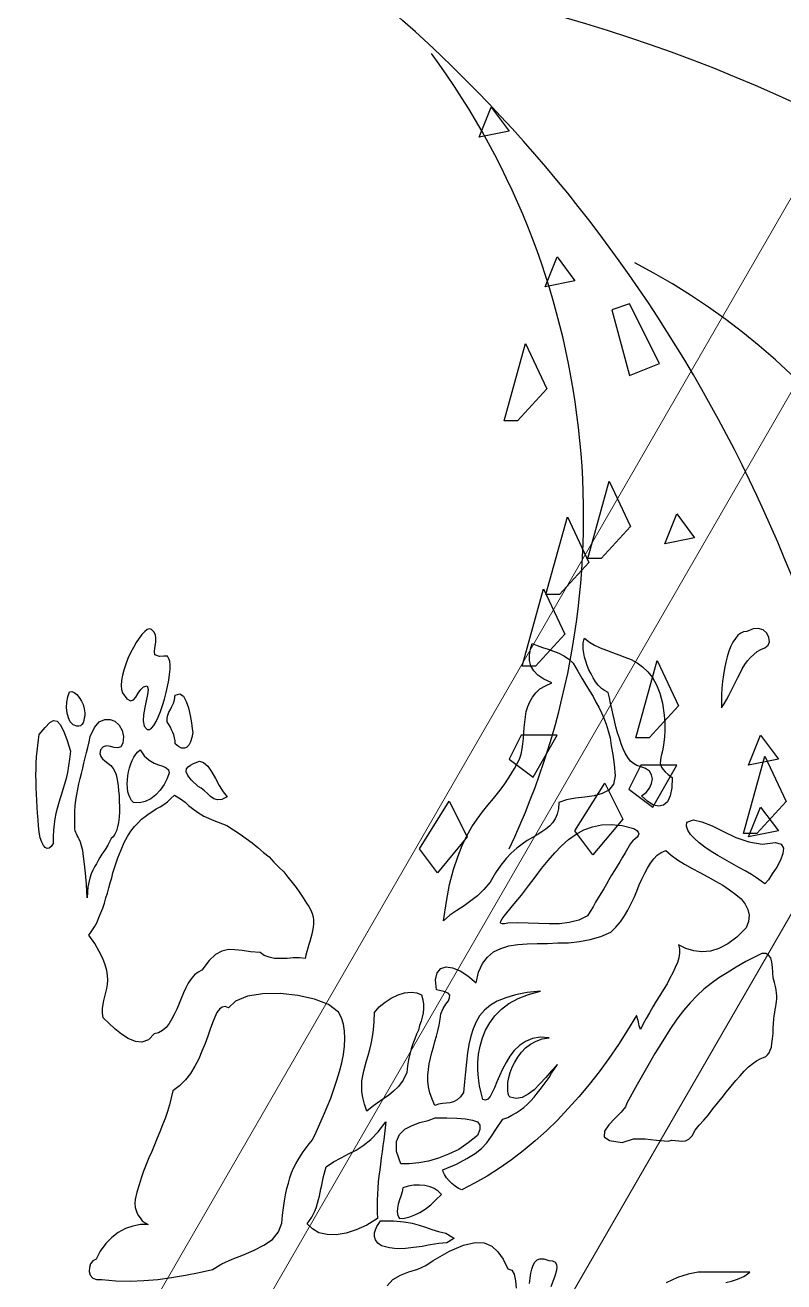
# Model space of a CAD drawing. Header units: metres. Extents: x 78 to 178, y -74 to 157.
# Drawn here: x 108.081 to 108.8, y 101.669 to 102.86 of the extents above; entities that cross this region are included whole.
import ezdxf

# ---------------------------------------------------------------- set-up
doc = ezdxf.new("R2010")
doc.units = ezdxf.units.M
doc.layers.add('ARBOLES', color=3, linetype='Continuous')
doc.layers.add('Detalles constructivos', color=7, linetype='Continuous', lineweight=9)

# ---------------------------------------------------------------- blocks, each defined once
blk = doc.blocks.new('ar-43')
at = {"layer": 'ARBOLES', "color": 35}
for points in [[(59.1662, 101.3268), (59.1632, 101.3402), (59.1587, 101.3536), (59.1521, 101.3677), (59.1424, 101.3818), (59.1424, 101.2844), (59.1424, 101.2636), (59.1469, 101.2413), (59.155, 101.2168), (59.1669, 101.1908)], [(59.1132, 99.8904), (59.1169, 99.8829), (59.1236, 99.8777), (59.1318, 99.8755), (59.1407, 99.8748), (59.1496, 99.877), (59.1563, 99.8829), (59.1593, 99.8911), (59.1593, 99.9037), (59.1623, 99.9357), (59.163, 99.9684), (59.1615, 99.9996), (59.1593, 100.0316), (59.1548, 100.0628), (59.1496, 100.0941), (59.1437, 100.1253), (59.1362, 100.1558), (59.1236, 100.1773), (59.1132, 100.2011), (59.1028, 100.2264), (59.0924, 100.2509), (59.0812, 100.2732), (59.0679, 100.2926), (59.0507, 100.3067), (59.0307, 100.3141), (59.0128, 100.3156), (58.9957, 100.3178), (58.9801, 100.3201), (58.966, 100.3223), (58.9519, 100.3253), (58.9393, 100.329), (58.9273, 100.3327), (58.9162, 100.3364), (58.9058, 100.3409), (58.8954, 100.3461), (58.8865, 100.3513), (58.8768, 100.3572), (58.8679, 100.3632), (58.8589, 100.3699), (58.85, 100.3765), (58.8411, 100.384), (58.8233, 100.3922), (58.8047, 100.4011), (58.7854, 100.4092), (58.766, 100.4174), (58.746, 100.4256), (58.7252, 100.433), (58.7051, 100.4397), (58.685, 100.4457), (58.6657, 100.4509), (58.6464, 100.4546), (58.627, 100.4568), (58.6099, 100.4576), (58.5928, 100.4568), (58.5772, 100.4546), (58.5624, 100.4501), (58.5497, 100.4434), (58.5326, 100.4204), (58.52, 100.3884), (58.5118, 100.3505), (58.5073, 100.3104), (58.5081, 100.271), (58.5133, 100.2361), (58.5244, 100.2086), (58.5401, 100.1922), (58.5371, 100.1847), (58.5386, 100.1781), (58.543, 100.1721), (58.5505, 100.1662), (58.5609, 100.161), (58.5742, 100.1558), (58.5884, 100.1506), (58.6047, 100.1454), (58.6211, 100.1394), (58.6389, 100.132), (58.656, 100.1245), (58.6731, 100.1156), (58.6895, 100.106), (58.7043, 100.0941), (58.7177, 100.0807), (58.7289, 100.0658), (58.7452, 100.0621), (58.7608, 100.0576), (58.7764, 100.0532), (58.7921, 100.048), (58.8069, 100.042), (58.8225, 100.0361), (58.8374, 100.0301), (58.8523, 100.0234), (58.8671, 100.0175), (58.882, 100.0108), (58.8969, 100.0049), (58.9125, 99.9989), (58.9281, 99.993), (58.9437, 99.9885), (58.9601, 99.9833), (58.9772, 99.9796), (58.9861, 99.9788), (58.995, 99.9796), (59.0039, 99.9826), (59.0121, 99.9855), (59.0188, 99.9907), (59.0255, 99.9959), (59.0299, 100.0026), (59.0337, 100.0093), (59.0337, 99.9915), (59.0374, 99.9744), (59.0433, 99.9573), (59.0522, 99.9409), (59.0634, 99.9261), (59.0775, 99.9127), (59.0946, 99.9), (59.1132, 99.8904)]]:
    blk.add_lwpolyline(points, dxfattribs=at)
at = {"layer": 'ARBOLES', "color": 139, "linetype": 'Continuous'}
for points in [[(58.1163, 101.2381), (58.1111, 101.253), (58.1156, 101.2723), (58.1253, 101.2954), (58.1379, 101.3214), (58.1513, 101.3496), (58.1617, 101.3794), (58.1669, 101.4098), (58.1632, 101.4403), (58.1669, 101.453), (58.1758, 101.4582), (58.1884, 101.4567), (58.2033, 101.4515), (58.2189, 101.4433), (58.2345, 101.4329), (58.2479, 101.424), (58.2576, 101.4158), (58.2509, 101.4076), (58.2434, 101.3972), (58.236, 101.3853), (58.2278, 101.3712), (58.2197, 101.3563), (58.2107, 101.3407), (58.2018, 101.3244), (58.1929, 101.3087), (58.1832, 101.2931), (58.1736, 101.279), (58.1639, 101.2664), (58.1542, 101.2552), (58.1446, 101.2463), (58.1349, 101.2404), (58.126, 101.2374), (58.1163, 101.2381)], [(58.4717, 101.4351), (58.459, 101.4344), (58.4471, 101.4336), (58.436, 101.4321), (58.4263, 101.4292), (58.4196, 101.424), (58.4159, 101.418), (58.4159, 101.4091), (58.4211, 101.398), (58.4345, 101.3727), (58.4471, 101.3504), (58.4598, 101.3296), (58.4717, 101.311), (58.4843, 101.2931), (58.4977, 101.2768), (58.5118, 101.2612), (58.5282, 101.2456), (58.546, 101.2307), (58.5661, 101.2151), (58.5891, 101.1995), (58.6151, 101.1831), (58.6441, 101.1653), (58.6776, 101.146), (58.7147, 101.1244), (58.7571, 101.1013), (58.766, 101.0984), (58.7779, 101.088), (58.7921, 101.0738), (58.8069, 101.0597), (58.8211, 101.0501), (58.8337, 101.0493), (58.8426, 101.0612), (58.8471, 101.0902), (58.8389, 101.1162), (58.8389, 101.143), (58.8419, 101.169), (58.8441, 101.1957), (58.8419, 101.2032), (58.8426, 101.2114), (58.8434, 101.2195), (58.8441, 101.2277), (58.8434, 101.2352), (58.8396, 101.2426), (58.8314, 101.25), (58.8188, 101.2567), (58.8077, 101.2664), (58.7958, 101.2768), (58.7839, 101.2872), (58.7705, 101.2976), (58.7571, 101.308), (58.7445, 101.3184), (58.7311, 101.3288), (58.7185, 101.3392), (58.7058, 101.3496), (58.6947, 101.3593), (58.6843, 101.369), (58.6746, 101.3786), (58.6672, 101.3883), (58.6605, 101.3965), (58.656, 101.4054), (58.6531, 101.4128), (58.6508, 101.418), (58.6471, 101.4217), (58.6426, 101.4255), (58.6367, 101.4284), (58.6293, 101.4307), (58.6211, 101.4321), (58.6107, 101.4336), (58.5988, 101.4351), (58.5869, 101.4351), (58.5757, 101.4358), (58.5661, 101.4366), (58.5579, 101.4373), (58.5505, 101.4388), (58.5438, 101.4396), (58.5371, 101.4411), (58.5311, 101.4418), (58.5252, 101.4425), (58.5192, 101.4433), (58.5125, 101.4433), (58.5066, 101.4425), (58.4992, 101.4418), (58.491, 101.4403), (58.4821, 101.4381), (58.4717, 101.4351)], [(57.8561, 101.3169), (57.8472, 101.3229), (57.8376, 101.3288), (57.8279, 101.334), (57.8175, 101.3392), (57.8078, 101.3437), (57.7974, 101.3489), (57.787, 101.3541), (57.7766, 101.3593), (57.7669, 101.3645), (57.7573, 101.3704), (57.7491, 101.3764), (57.7409, 101.3831), (57.7342, 101.3905), (57.7275, 101.398), (57.7231, 101.4069), (57.7194, 101.4158), (57.7134, 101.4232), (57.7052, 101.4262), (57.6956, 101.4247), (57.6859, 101.4203), (57.6785, 101.4121), (57.6748, 101.4009), (57.6755, 101.389), (57.6822, 101.3749), (57.6829, 101.3675), (57.6859, 101.3608), (57.6904, 101.3541), (57.6978, 101.3489), (57.706, 101.3429), (57.7157, 101.3385), (57.7268, 101.334), (57.7394, 101.3303), (57.7521, 101.3266), (57.7662, 101.3236), (57.7811, 101.3214), (57.7959, 101.3191), (57.8108, 101.3177), (57.8264, 101.3169), (57.8413, 101.3169), (57.8561, 101.3169)], [(58.4992, 100.6672), (58.4761, 100.665), (58.4598, 100.6687), (58.4501, 100.6769), (58.4464, 100.6888), (58.4486, 100.7036), (58.4553, 100.7207), (58.4672, 100.7386), (58.4828, 100.7572), (58.4583, 100.7631), (58.439, 100.772), (58.4241, 100.7832), (58.4122, 100.7973), (58.4048, 100.8136), (58.3988, 100.8323), (58.3958, 100.8523), (58.3943, 100.8739), (58.3929, 100.8962), (58.3929, 100.92), (58.3921, 100.9437), (58.3914, 100.9683), (58.3884, 100.9928), (58.3839, 101.0174), (58.3773, 101.0419), (58.3676, 101.0649), (58.3564, 101.0761), (58.3438, 101.0865), (58.3304, 101.0954), (58.3171, 101.1036), (58.3022, 101.111), (58.2881, 101.1177), (58.2739, 101.1236), (58.2598, 101.1296), (58.2464, 101.1355), (58.233, 101.1422), (58.2212, 101.1482), (58.21, 101.1549), (58.2003, 101.1623), (58.1922, 101.1705), (58.1855, 101.1794), (58.181, 101.1898), (58.1922, 101.2024), (58.2025, 101.2166), (58.2122, 101.2329), (58.2219, 101.25), (58.2315, 101.2679), (58.2412, 101.2857), (58.2509, 101.3035), (58.2605, 101.3199), (58.2709, 101.3355), (58.2814, 101.3496), (58.2918, 101.3615), (58.3037, 101.3712), (58.3156, 101.3771), (58.3289, 101.3801), (58.3431, 101.3786), (58.3579, 101.3734), (58.3788, 101.3519), (58.3943, 101.3311), (58.4048, 101.311), (58.4107, 101.2916), (58.4122, 101.2723), (58.41, 101.2537), (58.4048, 101.2359), (58.3966, 101.2188), (58.4055, 101.221), (58.4152, 101.221), (58.4256, 101.2195), (58.4367, 101.2166), (58.4479, 101.2114), (58.4598, 101.2062), (58.4724, 101.1995), (58.485, 101.1928), (58.4984, 101.1846), (58.5118, 101.1764), (58.5244, 101.1682), (58.5378, 101.1601), (58.5512, 101.1526), (58.5639, 101.1452), (58.5765, 101.1385), (58.5891, 101.1326), (58.5847, 101.1311), (58.5809, 101.1296), (58.5765, 101.1288), (58.5728, 101.1274), (58.5691, 101.1266), (58.5653, 101.1251), (58.5609, 101.1244), (58.5572, 101.1229), (58.5906, 101.1028), (58.6233, 101.082), (58.6553, 101.0604), (58.6858, 101.0382), (58.7147, 101.0151), (58.743, 100.9913), (58.7697, 100.9675), (58.7958, 100.943), (58.8203, 100.9177), (58.8434, 100.8917), (58.8656, 100.865), (58.8865, 100.8382), (58.9051, 100.8107), (58.9236, 100.7824), (58.94, 100.7534), (58.9548, 100.7244), (58.9519, 100.717), (58.9467, 100.7096), (58.9407, 100.7022), (58.934, 100.6955), (58.9273, 100.6895), (58.9199, 100.685), (58.914, 100.6821), (58.9095, 100.6813), (58.8961, 100.7126), (58.8835, 100.7364), (58.8723, 100.7549), (58.8604, 100.7698), (58.8478, 100.7817), (58.8329, 100.7921), (58.8151, 100.804), (58.7935, 100.8181), (58.7898, 100.8293), (58.7846, 100.8389), (58.7794, 100.8486), (58.7735, 100.8575), (58.7668, 100.8664), (58.7593, 100.8746), (58.7519, 100.882), (58.7437, 100.8895), (58.7348, 100.8969), (58.7259, 100.9036), (58.717, 100.9103), (58.7081, 100.917), (58.6984, 100.9237), (58.6887, 100.9296), (58.6791, 100.9363), (58.6694, 100.943), (58.6835, 100.9296), (58.6991, 100.9162), (58.7133, 100.9029), (58.7266, 100.8895), (58.737, 100.8761), (58.7445, 100.862), (58.7467, 100.8486), (58.7437, 100.8352), (58.7408, 100.8323), (58.7356, 100.8308), (58.7289, 100.8293), (58.72, 100.8293), (58.7103, 100.83), (58.6991, 100.8323), (58.6872, 100.8352), (58.6753, 100.8397), (58.6635, 100.8456), (58.6523, 100.8523), (58.6411, 100.8605), (58.6315, 100.8701), (58.6226, 100.8813), (58.6159, 100.894), (58.6107, 100.9081), (58.6084, 100.9237), (58.6069, 100.9036), (58.6099, 100.8858), (58.6166, 100.8701), (58.6256, 100.856), (58.6374, 100.8441), (58.6501, 100.8345), (58.6649, 100.8256), (58.6798, 100.8174), (58.6947, 100.8107), (58.7088, 100.8047), (58.7222, 100.7995), (58.7333, 100.7943), (58.7422, 100.7891), (58.7482, 100.7839), (58.7504, 100.7787), (58.7489, 100.7728), (58.7341, 100.7691), (58.7177, 100.7653), (58.6999, 100.7631), (58.682, 100.7616), (58.6642, 100.7616), (58.6456, 100.7631), (58.627, 100.7668), (58.6084, 100.772), (58.5906, 100.7787), (58.5742, 100.7884), (58.5579, 100.8003), (58.543, 100.8151), (58.5304, 100.8323), (58.5185, 100.8531), (58.5096, 100.8768), (58.5022, 100.9043), (58.5051, 100.8739), (58.5103, 100.8471), (58.517, 100.8248), (58.5244, 100.8055), (58.5341, 100.7899), (58.5452, 100.7765), (58.5579, 100.7653), (58.572, 100.7572), (58.5876, 100.7505), (58.6047, 100.7453), (58.6233, 100.7408), (58.6426, 100.7378), (58.6635, 100.7356), (58.6858, 100.7334), (58.7088, 100.7311), (58.7333, 100.7282), (58.743, 100.7215), (58.7497, 100.714), (58.7542, 100.7059), (58.7564, 100.6977), (58.7571, 100.6888), (58.7579, 100.6806), (58.7593, 100.6717), (58.7623, 100.6635), (58.7482, 100.6568), (58.7341, 100.6516), (58.72, 100.6486), (58.7066, 100.6471), (58.6932, 100.6471), (58.6806, 100.6486), (58.6679, 100.6501), (58.6545, 100.6531), (58.6419, 100.656), (58.6293, 100.6598), (58.6166, 100.6635), (58.6047, 100.6672), (58.5921, 100.6702), (58.5794, 100.6732), (58.5661, 100.6754), (58.5534, 100.6769), (58.5415, 100.6821), (58.5319, 100.688), (58.5237, 100.694), (58.517, 100.6969), (58.5111, 100.6977), (58.5066, 100.6932), (58.5029, 100.6836), (58.4992, 100.6672)], [(57.6971, 101.0047), (57.706, 101.0159), (57.7134, 101.0277), (57.7194, 101.0404), (57.7246, 101.0545), (57.7298, 101.0686), (57.735, 101.0828), (57.7402, 101.0969), (57.7461, 101.111), (57.7536, 101.1244), (57.7625, 101.137), (57.7736, 101.1489), (57.787, 101.1593), (57.8034, 101.169), (57.8227, 101.1764), (57.8457, 101.1824), (57.8725, 101.1861), (57.8911, 101.1876), (57.9082, 101.1876), (57.9223, 101.1868), (57.9349, 101.1853), (57.9454, 101.1838), (57.9543, 101.1824), (57.9624, 101.1801), (57.9691, 101.1787), (57.9758, 101.1779), (57.981, 101.1772), (57.9862, 101.1779), (57.9914, 101.1801), (57.9959, 101.1831), (58.0019, 101.1883), (58.0078, 101.1957), (58.0145, 101.2047), (58.0383, 101.2039), (58.0569, 101.2002), (58.0702, 101.1935), (58.0777, 101.1846), (58.0799, 101.1742), (58.0777, 101.1616), (58.0695, 101.1489), (58.0569, 101.1348), (58.0487, 101.1452), (58.039, 101.1526), (58.0286, 101.1571), (58.0182, 101.1593), (58.0085, 101.1571), (58.0004, 101.1526), (57.9944, 101.1437), (57.9899, 101.1318), (57.9877, 101.1236), (57.9832, 101.1162), (57.9773, 101.1095), (57.9691, 101.1036), (57.9595, 101.0976), (57.9491, 101.0924), (57.9379, 101.088), (57.9253, 101.0843), (57.9126, 101.0798), (57.8993, 101.0761), (57.8851, 101.0731), (57.8718, 101.0701), (57.8584, 101.0671), (57.845, 101.0642), (57.8331, 101.0612), (57.8212, 101.0582), (57.8168, 101.0501), (57.8116, 101.0434), (57.8041, 101.0359), (57.7967, 101.03), (57.7878, 101.024), (57.7788, 101.0196), (57.7692, 101.0144), (57.7595, 101.0107), (57.7499, 101.0077), (57.7402, 101.0047), (57.7312, 101.0032), (57.7224, 101.0017), (57.7149, 101.0017), (57.7075, 101.0017), (57.7015, 101.0032), (57.6971, 101.0047)], [(58.3468, 100.8293), (58.3483, 100.8218), (58.3483, 100.8166), (58.3475, 100.8136), (58.346, 100.8129), (58.3423, 100.8136), (58.3371, 100.8166), (58.3312, 100.8211), (58.323, 100.827), (58.3029, 100.8441), (58.2829, 100.8612), (58.262, 100.8768), (58.242, 100.8917), (58.2226, 100.9066), (58.204, 100.9215), (58.1862, 100.937), (58.1706, 100.9519), (58.1565, 100.9683), (58.1438, 100.9854), (58.1342, 101.0032), (58.1275, 101.0226), (58.123, 101.0434), (58.1223, 101.0657), (58.1245, 101.0902), (58.1312, 101.117), (58.1356, 101.1236), (58.1394, 101.1266), (58.1431, 101.1281), (58.1468, 101.1266), (58.1505, 101.1244), (58.155, 101.1199), (58.1595, 101.1147), (58.1654, 101.1095), (58.1758, 101.1036), (58.1862, 101.0976), (58.1966, 101.0909), (58.207, 101.085), (58.2167, 101.0791), (58.2271, 101.0731), (58.2375, 101.0664), (58.2479, 101.0604), (58.2583, 101.0545), (58.2687, 101.0486), (58.2791, 101.0419), (58.2895, 101.0359), (58.2992, 101.03), (58.3096, 101.024), (58.32, 101.0174), (58.3304, 101.0114), (58.3401, 100.9913), (58.3453, 100.9698), (58.3483, 100.9475), (58.3483, 100.9237), (58.3475, 100.8999), (58.3468, 100.8761), (58.346, 100.8523), (58.3468, 100.8293)], [(58.3416, 100.6828), (58.2977, 100.6895), (58.2591, 100.6969), (58.2249, 100.7059), (58.1959, 100.7155), (58.1698, 100.7252), (58.1475, 100.7364), (58.1275, 100.7475), (58.1096, 100.7594), (58.0933, 100.772), (58.0777, 100.7839), (58.0628, 100.7966), (58.0472, 100.8092), (58.0316, 100.8211), (58.0137, 100.833), (57.9944, 100.8449), (57.9729, 100.856), (57.9617, 100.8598), (57.9498, 100.8627), (57.9379, 100.8642), (57.926, 100.8657), (57.9134, 100.8664), (57.9007, 100.8672), (57.8888, 100.8687), (57.8762, 100.8701), (57.8643, 100.8716), (57.8532, 100.8753), (57.842, 100.8798), (57.8316, 100.8858), (57.8219, 100.8932), (57.813, 100.9029), (57.8056, 100.9155), (57.7989, 100.9304), (57.7907, 100.9118), (57.7818, 100.8984), (57.7714, 100.8887), (57.7602, 100.882), (57.7484, 100.8791), (57.7357, 100.8791), (57.7224, 100.8813), (57.709, 100.885), (57.7142, 100.8969), (57.7186, 100.9088), (57.7224, 100.9215), (57.7268, 100.9341), (57.7312, 100.946), (57.7372, 100.9571), (57.7446, 100.9683), (57.7543, 100.9787), (57.7721, 100.9891), (57.7885, 100.9987), (57.8034, 101.0077), (57.8175, 101.0159), (57.8301, 101.024), (57.8428, 101.0307), (57.8547, 101.0374), (57.8673, 101.0434), (57.8799, 101.0486), (57.8933, 101.0538), (57.9082, 101.0582), (57.9245, 101.0627), (57.9424, 101.0657), (57.9624, 101.0694), (57.9855, 101.0724), (58.0108, 101.0746), (58.0301, 101.0709), (58.0435, 101.0604), (58.0516, 101.0449), (58.0569, 101.0263), (58.0598, 101.0054), (58.0621, 100.9839), (58.0658, 100.9638), (58.0717, 100.946), (58.0866, 100.9452), (58.0985, 100.9423), (58.1089, 100.9378), (58.1178, 100.9318), (58.1253, 100.9252), (58.1327, 100.9162), (58.1386, 100.9073), (58.1453, 100.8969), (58.1513, 100.8858), (58.1587, 100.8739), (58.1669, 100.862), (58.1758, 100.8501), (58.187, 100.8374), (58.1996, 100.8256), (58.2145, 100.8136), (58.2323, 100.8018), (58.2531, 100.7891), (58.2702, 100.775), (58.2843, 100.7601), (58.2962, 100.7453), (58.3074, 100.7297), (58.3178, 100.7133), (58.3289, 100.6977), (58.3416, 100.6828)], [(59.1734, 100.5542), (59.1593, 100.5676), (59.1496, 100.5847), (59.1422, 100.604), (59.1355, 100.6241), (59.1273, 100.6427), (59.1162, 100.659), (59.0946, 100.6969), (59.0812, 100.7289), (59.0753, 100.7549), (59.076, 100.7757), (59.0835, 100.7928), (59.0961, 100.807), (59.1132, 100.8189), (59.1348, 100.8293), (59.1377, 100.8389), (59.1474, 100.8441), (59.1623, 100.8471), (59.1794, 100.8486)], [(59.1682, 100.8791), (59.1563, 100.8806), (59.1452, 100.882), (59.1355, 100.8843), (59.1266, 100.8873), (59.1199, 100.891), (59.1147, 100.8962), (59.1124, 100.9029), (59.1124, 100.9118), (59.1162, 100.9229), (59.1169, 100.9318), (59.1199, 100.9378), (59.1251, 100.9408), (59.1325, 100.9415), (59.1414, 100.94), (59.1519, 100.937), (59.1638, 100.9326), (59.1764, 100.9274)], [(58.8954, 100.5854), (58.8671, 100.5758), (58.8448, 100.5758), (58.8285, 100.5825), (58.8166, 100.5951), (58.8084, 100.6115), (58.8017, 100.6293), (58.7965, 100.6479), (58.7906, 100.6642), (58.7906, 100.6902), (58.7913, 100.7133), (58.7928, 100.7334), (58.7958, 100.749), (58.8002, 100.7601), (58.8077, 100.7661), (58.8173, 100.7661), (58.8307, 100.7601), (58.8478, 100.7393), (58.8627, 100.7177), (58.8738, 100.6947), (58.8828, 100.6717), (58.8894, 100.6486), (58.8931, 100.6263), (58.8954, 100.6048), (58.8954, 100.5854)], [(59.0257, 100.5396), (59.0257, 100.5686), (59.0279, 100.5924), (59.0309, 100.6117), (59.0354, 100.6273), (59.0398, 100.6422), (59.045, 100.6563), (59.0502, 100.6712), (59.0539, 100.6883), (59.0621, 100.7016), (59.0651, 100.7076), (59.0673, 100.7039), (59.0755, 100.6905), (59.077, 100.6719), (59.08, 100.6526), (59.0837, 100.634), (59.0866, 100.6146), (59.0889, 100.5961), (59.0896, 100.5775), (59.0874, 100.5596), (59.0829, 100.5418), (59.0762, 100.5329), (59.0688, 100.5277), (59.0614, 100.5254), (59.0532, 100.5254), (59.0458, 100.5277), (59.0384, 100.5307), (59.0317, 100.5351), (59.0257, 100.5396)], [(58.9653, 100.6784), (58.9578, 100.6709), (58.9519, 100.662), (58.9482, 100.6523), (58.9452, 100.6405), (58.9445, 100.6285), (58.9445, 100.6152), (58.9467, 100.6025), (58.9504, 100.5899), (58.9593, 100.5884), (58.969, 100.5854), (58.9779, 100.5825), (58.9876, 100.5795), (58.9965, 100.578), (59.0054, 100.5773), (59.0136, 100.5788), (59.0203, 100.5825), (59.0195, 100.5943), (59.0165, 100.6063), (59.0121, 100.6174), (59.0062, 100.6293), (58.9987, 100.6412), (58.989, 100.6538), (58.9779, 100.6657), (58.9653, 100.6784)], [(58.5505, 100.5252), (58.5378, 100.5364), (58.5267, 100.5498), (58.5177, 100.5639), (58.5103, 100.5795), (58.5059, 100.5943), (58.5044, 100.6092), (58.5059, 100.6219), (58.5103, 100.633), (58.5215, 100.636), (58.5319, 100.6375), (58.5415, 100.6375), (58.5512, 100.6367), (58.5609, 100.6345), (58.5705, 100.6323), (58.5802, 100.6285), (58.5906, 100.6256), (58.6003, 100.6211), (58.6107, 100.6174), (58.6218, 100.613), (58.6337, 100.6092), (58.6456, 100.6063), (58.6583, 100.6033), (58.6724, 100.601), (58.6872, 100.5996), (58.7051, 100.5906), (58.7192, 100.5802), (58.7303, 100.5691), (58.74, 100.5572), (58.7482, 100.5446), (58.7571, 100.5319), (58.7653, 100.52), (58.7757, 100.5081), (58.7593, 100.5029), (58.7445, 100.4992), (58.7311, 100.497), (58.7185, 100.497), (58.7066, 100.497), (58.6947, 100.4992), (58.6835, 100.5014), (58.6724, 100.5044), (58.6605, 100.5074), (58.6486, 100.5111), (58.6352, 100.5148), (58.6218, 100.5178), (58.6062, 100.5208), (58.5899, 100.523), (58.5713, 100.5245), (58.5505, 100.5252)], [(58.7995, 100.5513), (58.8136, 100.5498), (58.827, 100.5483), (58.8411, 100.5468), (58.8545, 100.5446), (58.8686, 100.5431), (58.882, 100.5408), (58.8961, 100.5393), (58.9095, 100.5379), (58.9236, 100.5356), (58.937, 100.5341), (58.9511, 100.5334), (58.9645, 100.5326), (58.9786, 100.5319), (58.9928, 100.5319), (59.0062, 100.5319), (59.0203, 100.5326), (59.0352, 100.5081), (59.0463, 100.4836), (59.0537, 100.4606), (59.0574, 100.4382), (59.0567, 100.4174), (59.053, 100.3989), (59.0441, 100.384), (59.0322, 100.3721), (59.0247, 100.3773), (59.0173, 100.3825), (59.0099, 100.3862), (59.0017, 100.3899), (58.9935, 100.3929), (58.9853, 100.3959), (58.9772, 100.3981), (58.969, 100.4003), (58.9608, 100.4018), (58.9526, 100.4033), (58.9445, 100.4055), (58.9355, 100.407), (58.9273, 100.4085), (58.9192, 100.4107), (58.911, 100.413), (58.9028, 100.4152), (58.8909, 100.4323), (58.882, 100.4494), (58.8731, 100.4665), (58.8642, 100.4836), (58.8538, 100.4999), (58.8404, 100.5171), (58.8225, 100.5341), (58.7995, 100.5513)], [(58.3014, 100.3706), (58.3089, 100.3758), (58.3171, 100.3803), (58.3245, 100.3832), (58.3326, 100.3855), (58.3401, 100.3862), (58.3483, 100.3862), (58.3564, 100.3855), (58.3646, 100.384), (58.3721, 100.3825), (58.3802, 100.3803), (58.3884, 100.378), (58.3958, 100.3758), (58.404, 100.3736), (58.4115, 100.3713), (58.4196, 100.3691), (58.4271, 100.3676), (58.4263, 100.3542), (58.4263, 100.3401), (58.4271, 100.326), (58.4271, 100.3119), (58.4271, 100.2978), (58.4248, 100.2851), (58.4204, 100.274), (58.4137, 100.2651), (58.4122, 100.2427), (58.4092, 100.2234), (58.4077, 100.2071), (58.407, 100.1922), (58.4107, 100.1773), (58.4181, 100.1632), (58.4323, 100.1483), (58.4538, 100.132), (58.4583, 100.123), (58.465, 100.1149), (58.4739, 100.1075), (58.4835, 100.1008), (58.4947, 100.0955), (58.5059, 100.0896), (58.5185, 100.0844), (58.5304, 100.08), (58.543, 100.0747), (58.5549, 100.0688), (58.5653, 100.0636), (58.5757, 100.0569), (58.5847, 100.0502), (58.5914, 100.042), (58.5966, 100.0331), (58.5995, 100.0227), (58.6129, 100.0101), (58.6181, 99.9952), (58.6166, 99.9803), (58.6099, 99.964), (58.6003, 99.9484), (58.5876, 99.9335), (58.575, 99.9194), (58.5631, 99.9067), (58.5519, 99.9052), (58.5415, 99.9052), (58.5319, 99.9067), (58.523, 99.9082), (58.514, 99.9104), (58.5051, 99.9127), (58.4962, 99.9149), (58.4865, 99.9164), (58.4769, 99.9171), (58.4665, 99.9164), (58.4546, 99.9149), (58.4419, 99.9112), (58.4278, 99.906), (58.4115, 99.8978), (58.3936, 99.8874), (58.3743, 99.874), (58.3646, 99.8807), (58.3549, 99.8867), (58.3446, 99.8926), (58.3341, 99.8971), (58.3237, 99.9015), (58.3126, 99.906), (58.3014, 99.9097), (58.2895, 99.9127), (58.2784, 99.9164), (58.2665, 99.9194), (58.2553, 99.9224), (58.2434, 99.9261), (58.2323, 99.929), (58.2204, 99.9327), (58.2092, 99.9365), (58.1981, 99.9402), (58.1795, 99.9476), (58.1632, 99.9543), (58.149, 99.9625), (58.1371, 99.9699), (58.1267, 99.9781), (58.1178, 99.9863), (58.1096, 99.9944), (58.1037, 100.0026), (58.097, 100.0116), (58.0918, 100.0197), (58.0866, 100.0279), (58.0814, 100.0368), (58.0762, 100.045), (58.0702, 100.0532), (58.0628, 100.0613), (58.0554, 100.0695), (58.0636, 100.0829), (58.071, 100.0933), (58.0784, 100.1015), (58.0858, 100.1104), (58.094, 100.1216), (58.1029, 100.1364), (58.1126, 100.1587), (58.1245, 100.1885), (58.1342, 100.2041), (58.1438, 100.2189), (58.1535, 100.2331), (58.1639, 100.2464), (58.1743, 100.2598), (58.1855, 100.2725), (58.1959, 100.2851), (58.2078, 100.2963), (58.2189, 100.3074), (58.2301, 100.3186), (58.242, 100.3282), (58.2539, 100.3379), (58.2657, 100.3468), (58.2776, 100.355), (58.2895, 100.3632), (58.3014, 100.3706)], [(57.981, 100.1164), (57.9773, 100.126), (57.9803, 100.1357), (57.9892, 100.1454), (58.0026, 100.1543), (58.0174, 100.1625), (58.0331, 100.1714), (58.0472, 100.1803), (58.0591, 100.1892), (58.065, 100.1773), (58.0658, 100.1677), (58.0636, 100.1587), (58.0583, 100.1513), (58.0516, 100.1446), (58.0449, 100.1379), (58.039, 100.1305), (58.0353, 100.123), (58.0212, 100.1082), (58.01, 100.1), (58.0019, 100.0963), (57.9952, 100.097), (57.9907, 100.1008), (57.987, 100.106), (57.984, 100.1112), (57.981, 100.1164)], [(57.8271, 100.071), (57.8242, 100.0814), (57.8294, 100.0896), (57.8413, 100.0963), (57.8561, 100.1015), (57.8732, 100.1052), (57.8903, 100.1082), (57.9037, 100.1097), (57.9119, 100.1112), (57.9238, 100.1089), (57.9335, 100.106), (57.9409, 100.1022), (57.9461, 100.097), (57.9483, 100.0918), (57.9476, 100.0852), (57.9439, 100.0785), (57.9379, 100.071), (57.9312, 100.071), (57.9245, 100.0695), (57.9178, 100.068), (57.9119, 100.0658), (57.906, 100.0628), (57.9, 100.0599), (57.8941, 100.0562), (57.8881, 100.0524), (57.8799, 100.0524), (57.8725, 100.0539), (57.8658, 100.0562), (57.8599, 100.0599), (57.8532, 100.0636), (57.8457, 100.0673), (57.8376, 100.0695), (57.8271, 100.071)], [(57.8056, 100.0071), (57.8138, 100.0093), (57.8257, 100.0078), (57.8398, 100.0049), (57.8554, 100.0019), (57.8718, 99.9989), (57.8859, 99.9982), (57.8978, 100.0004), (57.9052, 100.0071), (57.9052, 100.0123), (57.9022, 100.0168), (57.8963, 100.022), (57.8874, 100.0272), (57.877, 100.0324), (57.8643, 100.0376), (57.8509, 100.042), (57.8361, 100.0465), (57.8212, 100.0502), (57.8071, 100.0532), (57.7929, 100.0562), (57.7796, 100.0576), (57.7677, 100.0591), (57.758, 100.0591), (57.7506, 100.0584), (57.7461, 100.0569), (57.7379, 100.0532), (57.7379, 100.045), (57.7387, 100.0353), (57.735, 100.0242), (57.7275, 100.0234), (57.7201, 100.0242), (57.7119, 100.0257), (57.7045, 100.0264), (57.6971, 100.0264), (57.6896, 100.0257), (57.6829, 100.022), (57.6777, 100.0168), (57.6762, 100.0123), (57.6777, 100.0071), (57.6822, 100.0019), (57.6889, 99.9952), (57.6971, 99.9885), (57.7067, 99.9818), (57.7186, 99.9759), (57.7305, 99.9692), (57.7432, 99.9632), (57.7565, 99.958), (57.7699, 99.9536), (57.7818, 99.9506), (57.7937, 99.9484), (57.8049, 99.9476), (57.8145, 99.9484), (57.8219, 99.9506), (57.8353, 99.961), (57.8398, 99.9692), (57.8376, 99.9759), (57.8316, 99.9811), (57.8227, 99.9863), (57.8145, 99.9922), (57.8078, 99.9989), (57.8056, 100.0071)], [(57.952, 99.9907), (57.9654, 100.0004), (57.9751, 100.0116), (57.9818, 100.0227), (57.9862, 100.0331), (57.9892, 100.0428), (57.9929, 100.0502), (57.9974, 100.0554), (58.0041, 100.0569), (58.0174, 100.0524), (58.0308, 100.0458), (58.0435, 100.0368), (58.0546, 100.0264), (58.0636, 100.0153), (58.0695, 100.0026), (58.0725, 99.9893), (58.0717, 99.9759), (58.0673, 99.9714), (58.0613, 99.9684), (58.0546, 99.9654), (58.0472, 99.9632), (58.0383, 99.9625), (58.0294, 99.9617), (58.0204, 99.9625), (58.0108, 99.9632), (58.0019, 99.9647), (57.9929, 99.9669), (57.984, 99.9699), (57.9758, 99.9729), (57.9684, 99.9766), (57.9617, 99.9811), (57.9565, 99.9855), (57.952, 99.9907)], [(57.9216, 99.9528), (57.9364, 99.9513), (57.9446, 99.9469), (57.9468, 99.9402), (57.9461, 99.932), (57.9439, 99.9231), (57.9424, 99.9142), (57.9446, 99.9067), (57.952, 99.9008), (57.9602, 99.8993), (57.9669, 99.9015), (57.9721, 99.9052), (57.9766, 99.9104), (57.9818, 99.9171), (57.9877, 99.9238), (57.9944, 99.9298), (58.0041, 99.935), (58.0085, 99.9365), (58.0152, 99.9379), (58.0241, 99.9394), (58.0338, 99.9409), (58.0449, 99.9417), (58.0561, 99.9432), (58.0688, 99.9432), (58.0814, 99.9439), (58.0933, 99.9439), (58.1052, 99.9432), (58.1171, 99.9417), (58.1275, 99.9394), (58.1364, 99.9372), (58.1438, 99.9335), (58.1498, 99.9298), (58.1535, 99.9246), (58.1617, 99.9209), (58.1691, 99.9171), (58.1765, 99.9127), (58.1832, 99.9082), (58.1899, 99.9037), (58.1974, 99.8993), (58.204, 99.8949), (58.2115, 99.8911), (58.2182, 99.8867), (58.2264, 99.8829), (58.2345, 99.8792), (58.2442, 99.8762), (58.2539, 99.874), (58.2642, 99.8718), (58.2762, 99.871), (58.2888, 99.8703), (58.2583, 99.8688), (58.233, 99.8666), (58.2122, 99.8644), (58.1951, 99.8621), (58.181, 99.8599), (58.1706, 99.8569), (58.1624, 99.8547), (58.1557, 99.8517), (58.1505, 99.8495), (58.1468, 99.8473), (58.1431, 99.8458), (58.1401, 99.8443), (58.1364, 99.8428), (58.1319, 99.842), (58.126, 99.842), (58.1178, 99.842), (58.1044, 99.842), (58.0918, 99.842), (58.0791, 99.8428), (58.0665, 99.8443), (58.0539, 99.8465), (58.0412, 99.8487), (58.0294, 99.851), (58.0174, 99.854), (58.0056, 99.8569), (57.9937, 99.8599), (57.9818, 99.8629), (57.9699, 99.8659), (57.958, 99.8688), (57.9461, 99.8718), (57.9335, 99.8748), (57.9216, 99.877), (57.9007, 99.8867), (57.8881, 99.8978), (57.8822, 99.9104), (57.8822, 99.9224), (57.8866, 99.9335), (57.8955, 99.9432), (57.9074, 99.9499), (57.9216, 99.9528)], [(57.8197, 99.8302), (57.819, 99.8354), (57.8212, 99.8406), (57.8257, 99.8465), (57.8324, 99.8517), (57.8405, 99.8569), (57.8487, 99.8607), (57.8584, 99.8636), (57.8673, 99.8651), (57.874, 99.8651), (57.8799, 99.8636), (57.8851, 99.8629), (57.8903, 99.8607), (57.8941, 99.8577), (57.897, 99.8547), (57.8978, 99.851), (57.8978, 99.8465), (57.8948, 99.8383), (57.8881, 99.8317), (57.8785, 99.8272), (57.868, 99.8242), (57.8554, 99.8227), (57.8428, 99.8235), (57.8309, 99.8257), (57.8197, 99.8302)], [(57.9171, 99.761), (57.9007, 99.7744), (57.8896, 99.7848), (57.8851, 99.7937), (57.8866, 99.8019), (57.8941, 99.8086), (57.9082, 99.816), (57.9282, 99.8235), (57.955, 99.8324), (57.9729, 99.8302), (57.9885, 99.8279), (58.0033, 99.825), (58.0174, 99.822), (58.0301, 99.8183), (58.042, 99.8145), (58.0531, 99.8116), (58.0643, 99.8079), (58.0747, 99.8049), (58.0858, 99.8019), (58.097, 99.799), (58.1089, 99.7967), (58.1215, 99.7945), (58.1349, 99.793), (58.1498, 99.7923), (58.1654, 99.7923), (58.1721, 99.7878), (58.1758, 99.7833), (58.1765, 99.7789), (58.1743, 99.7744), (58.1698, 99.7707), (58.1624, 99.767), (58.152, 99.7633), (58.1394, 99.761), (58.1253, 99.7595), (58.1111, 99.7581), (58.0963, 99.7566), (58.0821, 99.7558), (58.0673, 99.7551), (58.0524, 99.7543), (58.0383, 99.7536), (58.0241, 99.7536), (58.0093, 99.7528), (57.9952, 99.7536), (57.9818, 99.7536), (57.9677, 99.7543), (57.955, 99.7558), (57.9416, 99.7573), (57.929, 99.7588), (57.9171, 99.761)]]:
    blk.add_lwpolyline(points, dxfattribs=at)

msp = doc.modelspace()

# ---------------------------------------------------------------- hatches: boundary and pattern name
at = {"layer": 'Detalles constructivos'}
h = msp.add_hatch(dxfattribs=at)
h.set_pattern_fill('GRAVEL', color=256, scale=0.091386, angle=374)
h.set_pattern_definition([(242.012788, (-331.55945, 1255.7137), (-12.964097105, -24.762714639), [0.312286, -30.916352]), (198.969741, (-331.706, 1255.43794), (26.4655286455, 8.990864449), [0.5358923, -53.053318]), (146.510447, (-332.21279, 1255.26373), (28.699623186, -19.159316282), [0.3778645, -37.4086374]), (281.273689, (-332.95078, 1254.48166), (-8.978756238, 45.606682862), [0.4880058, -48.3125633]), (306.833654, (-332.85538, 1254.00308), (-17.999890768, 24.219326117), [0.4785283, -47.3743667]), (11.273689, (-332.5685, 1253.62007), (-45.606682862, -8.978756238), [0.4880058, -48.3125633]), (51.6942405, (-332.08991, 1253.71547), (-23.663829513, -29.8227244654), [0.6453627, -63.8908535]), (86.255328, (-331.68988, 1254.2219), (3.411682142, 53.4804999384), [0.609289, -60.3196147]), (135.429566, (-331.65009, 1254.82989), (-25.318211244, 24.786930798), [0.4896585, -48.4762433]), (189.236358, (-331.99891, 1255.17352), (25.336373363, 3.924800455), [0.5590208, -27.392005]), (236.397438, (-332.550685, 1255.083795), (-20.85002226, -31.513430433), [0.722935, -71.570626]), (152.814075, (-330.71543, 1255.01508), (-19.13510013, 9.582685168), [0.2467466, -24.4280155]), (185.469234, (-330.93492, 1255.12781), (30.402437227, 2.795645138), [0.469434, -46.4740596]), (239, (-331.4022, 1255.083), (0.5615506, -2.2522566), [0.3282673, -2.954414]), (217.19859, (-331.62726, 1255.31403), (10.13818177, 7.312266435), [0.1767784, -17.5010025]), (305.80141, (-331.76807, 1255.20715), (-3.93690854, 6.19521919), [0.250001, -12.250078]), (44.963757, (-331.62183, 1255.0044), (5.63366855, 6.18916515), [0.4060463, -13.1287963]), (175.56505, (-331.3345, 1255.2913), (5.06606386, -1.12915533), [0.2936117, -7.0466873]), (30.38954, (-333.07438, 1254.88146), (20.837914181, 12.37227626), [0.4113178, -40.7205637]), (84.346176, (-332.71957, 1255.08953), (-2.831969375, -27.02102529), [0.345073, -34.1621405]), (307.19859, (-331.44684, 1255.74178), (-7.312266435, 10.13818177), [0.3535545, -17.3242264]), (357.61046, (-331.23308, 1255.46016), (-24.207218037, 1.141263404), [0.4113178, -40.7205637]), (353.443955, (-332.72622, 1253.48506), (-12.38438434, 1.69676001), [0.3966477, -19.435748]), (308.77514, (-332.33216, 1253.43977), (-17.438340136, 21.967069497), [0.3323457, -32.9022716]), (80.80141, (-330.86276, 1253.49514), (1.69676001, 12.38438434), [0.3535545, -17.3242264]), (31.354025, (-330.80625, 1253.84415), (-27.03313337, -16.3091848), [0.389106, -38.521403]), (83.443955, (-331.96637, 1253.21998), (-1.69676001, -12.38438434), [0.198324, -19.634072]), (115.309932, (-330.9979, 1253.46144), (-4.49845918, 8.4474758), [0.1183583, -11.717518]), (179.963757, (-331.0485, 1253.56844), (7.31832048, -0.56760468), [0.4785283, -9.0920507]), (200.009006, (-331.52703, 1253.56874), (21.961015466, 7.867763039), [0.4434665, -43.9031188]), (317.69007, (-331.5713, 1254.8017), (-3.3753579, 3.94296258), [0.334769, -8.0344595]), (7.157227, (-331.32372, 1254.57634), (39.4114636705, 5.041847706), [0.584466, -57.862017]), (74.945396, (-330.7438, 1254.64916), (-5.078171945, -18.011998847), [0.238982, -23.6593]), (104, (-330.6817, 1254.88), (-2.8138073, 1.690706), [0.1392724, -2.181934]), (134.256437, (-331.58892, 1253.62508), (12.939880941, -13.519593706), [0.3224713, -31.924758]), (62.012787, (-331.81396, 1253.85604), (12.964097105, 24.762714639), [0.6245716, -30.604066]), (14, (-331.5209, 1254.4076), (1.690706, 2.8138073), [0.6035137, -1.7176927]), (339.304847, (-330.93528, 1254.55358), (26.453420613, -10.150289835), [0.3670152, -36.33448]), (268.054604, (-330.59195, 1254.42388), (-0.00605404, -9.57057709), [0.3379723, -16.560665]), (221.645975, (-330.60342, 1254.0861), (-37.177369183, -33.1920283175), [0.5502768, -54.4774927]), (189.426079, (-331.014625, 1253.72042), (-29.8408865845, -5.047901744), [0.5821562, -57.633403])])
h.paths.add_polyline_path([(108.82924, 104.77686), (107.36881, 104.77686), (106.41666, 103.12769), (106.42834, 102.23092, -1.006534), (106.42861, 102.18951, -0.9935084), (106.42834, 102.23092), (106.41666, 103.12769), (104.69207, 100.14061), (104.71261, 98.56358), (105.24201, 98.56358)])
h.paths.add_polyline_path([(104.71261, 98.56358), (104.69207, 100.14061), (103.78157, 98.56358)])
h.paths.add_polyline_path([(103.78157, 98.56358), (104.56692, 97.20333), (105.18993, 97.20333), (105.14967, 97.45049), (104.66885, 97.45049), (104.1689, 98.31642), (104.71583, 98.31642), (104.71261, 98.56358)])
h.paths.add_polyline_path([(104.71261, 98.56358), (104.71583, 98.31642), (105.38471, 98.31642), (105.24201, 98.56358)])
h.paths.add_polyline_path([(105.14967, 97.45049), (105.18993, 97.20333), (106.02735, 97.20333), (105.88465, 97.45049)])

# ---------------------------------------------------------------- linework, layer by layer
at = {"linetype": 'Continuous'}
for p, q in [((108.51143, 102.75354), (108.52277, 102.78186)), ((108.52277, 102.78186), (108.53978, 102.7592)), ((108.53978, 102.7592), (108.51143, 102.75354)), ((108.5738, 102.61189), (108.58514, 102.64022)), ((108.58514, 102.64022), (108.60215, 102.61756)), ((108.60215, 102.61756), (108.5738, 102.61189)), ((108.65395, 102.59563), (108.63694, 102.58997)), ((108.6823, 102.53898), (108.65395, 102.59563)), ((108.63694, 102.58997), (108.65395, 102.52765)), ((108.53498, 102.48469), (108.55526, 102.55811)), ((108.55526, 102.55811), (108.57553, 102.51507)), ((108.65395, 102.52765), (108.6823, 102.53898)), ((108.57553, 102.51507), (108.54765, 102.48469)), ((108.54765, 102.48469), (108.53498, 102.48469)), ((108.61436, 102.35438), (108.63463, 102.4278)), ((108.63463, 102.4278), (108.65491, 102.38476)), ((108.57467, 102.32039), (108.59494, 102.3938)), ((108.59494, 102.3938), (108.61522, 102.35076)), ((108.6872, 102.36826), (108.69854, 102.39659)), ((108.69854, 102.39659), (108.71555, 102.37393)), ((108.65491, 102.38476), (108.62703, 102.35438)), ((108.71555, 102.37393), (108.6872, 102.36826)), ((108.61522, 102.35076), (108.58734, 102.32039)), ((108.62703, 102.35438), (108.61436, 102.35438)), ((108.55199, 102.2524), (108.57226, 102.32581)), ((108.57226, 102.32581), (108.59254, 102.28278)), ((108.58734, 102.32039), (108.57467, 102.32039)), ((108.59254, 102.28278), (108.56466, 102.2524)), ((108.56466, 102.2524), (108.55199, 102.2524)), ((108.55112, 102.18696), (108.53978, 102.1643)), ((108.58514, 102.18696), (108.55112, 102.18696)), ((108.56246, 102.1473), (108.58514, 102.18696)), ((108.76658, 102.15863), (108.77792, 102.18696)), ((108.77792, 102.18696), (108.79492, 102.1643)), ((108.76178, 102.09376), (108.78205, 102.16717)), ((108.78205, 102.16717), (108.80232, 102.12413)), ((108.53978, 102.1643), (108.56246, 102.1473)), ((108.79492, 102.1643), (108.76658, 102.15863)), ((108.45473, 102.07931), (108.48308, 102.12463)), ((108.48308, 102.12463), (108.50009, 102.09064)), ((108.76658, 102.09064), (108.77792, 102.11897)), ((108.80232, 102.12413), (108.77445, 102.09376)), ((108.77792, 102.11897), (108.79492, 102.09631)), ((108.64751, 102.10764), (108.61916, 102.07364)), ((108.61916, 102.07364), (108.60215, 102.09631)), ((108.79492, 102.09631), (108.76658, 102.09064)), ((108.50009, 102.09064), (108.47174, 102.05665)), ((108.77445, 102.09376), (108.76178, 102.09376)), ((108.47174, 102.05665), (108.45473, 102.07931))]:
    msp.add_line(p, q, dxfattribs=at)
at = {"color": 84, "true_color": 0x2aaf18}
for p, q in [((108.65972, 102.18441), (108.67999, 102.25782)), ((108.67999, 102.25782), (108.70027, 102.21479)), ((108.70027, 102.21479), (108.67239, 102.18441)), ((108.67239, 102.18441), (108.65972, 102.18441)), ((108.66452, 102.15863), (108.65318, 102.13597)), ((108.69854, 102.15863), (108.66452, 102.15863)), ((108.67586, 102.11897), (108.69854, 102.15863)), ((108.60215, 102.09631), (108.6305, 102.14163)), ((108.6305, 102.14163), (108.64751, 102.10764)), ((108.65318, 102.13597), (108.67586, 102.11897))]:
    msp.add_line(p, q, dxfattribs=at)
at = {"color": 55, "true_color": 0x97922b}
for centre, radius, start, end in [((107.51384, 101.82411), 1.39189, 11.03968, 53.72726), ((108.54975, 100.78822), 2.15464, 51.56209, 95.2163), ((107.87199, 102.39437), 0.73838, 334.74245, 36.4309), ((108.35142, 102.04649), 0.66358, 6.76337, 62.40097)]:
    msp.add_arc(centre, radius, start, end, dxfattribs=at)
at = {"color": 45, "true_color": 0xba8d4a}
msp.add_arc((108.51261, 101.42691), 1.50852, 37.24631, 95.73716, dxfattribs=at)
at = {"color": 49, "true_color": 0x594322}
msp.add_arc((108.1799, 101.42432), 1.50034, 31.56153, 83.97701, dxfattribs=at)
at = {"layer": 'Detalles constructivos'}
for p, q in [((109.61459, 103.4166), (106.02735, 97.20333)), ((109.20003, 103.37687), (105.77843, 97.45049)), ((109.30625, 103.37687), (105.88465, 97.45049))]:
    msp.add_line(p, q, dxfattribs=at)

# ---------------------------------------------------------------- block references
at = {"layer": 'ARBOLES', "xscale": 0.4154902514752711, "yscale": 0.4154902514752711, "zscale": 0.4154902514752711, "rotation": 270}
msp.add_blockref('ar-43', (66.64478, 126.25154), dxfattribs=at)

doc.saveas('drawing.dxf')
